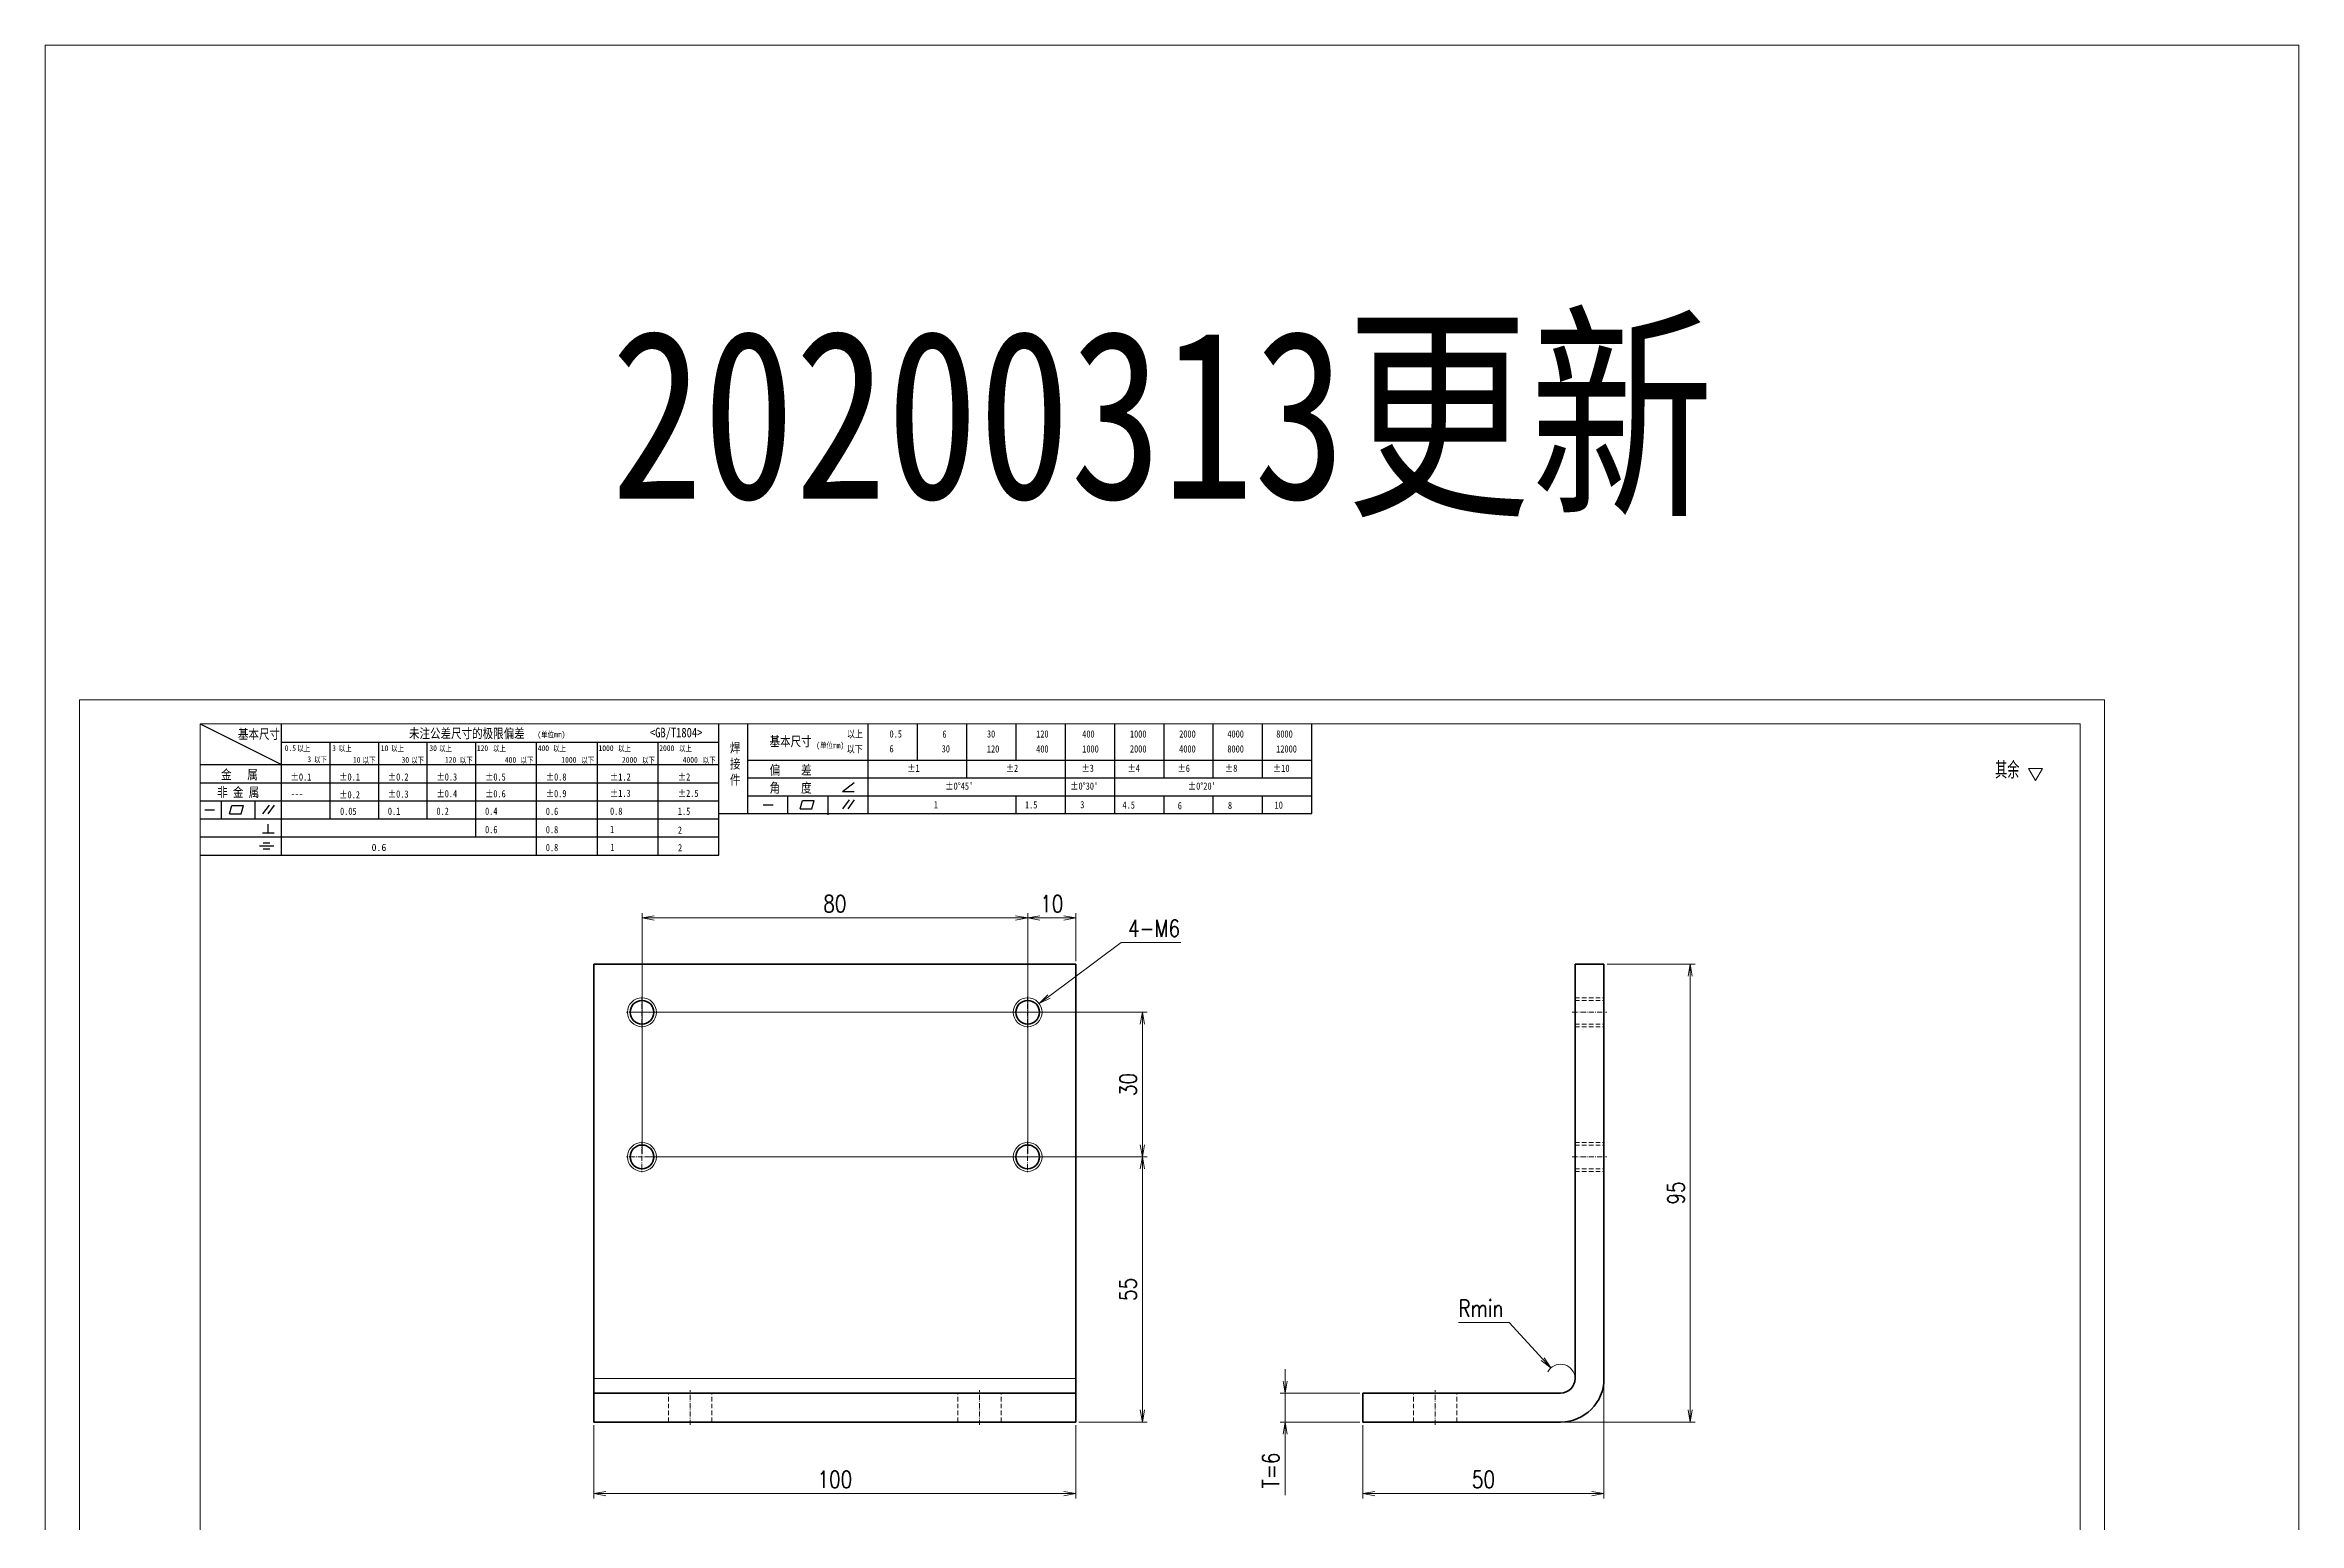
# Model space of a CAD drawing. Header units: millimetres. Extents: x 81777 to 82245, y -2338 to -1830.
# Drawn here: x 81777.4 to 82244.9, y -2136.8 to -1830.2 of the extents above; entities that cross this region are included whole.
import ezdxf
from ezdxf.enums import TextEntityAlignment as Align

# ---------------------------------------------------------------- set-up
doc = ezdxf.new("R2010")
doc.units = ezdxf.units.MM
doc.header["$LTSCALE"] = 0.5
for name, pattern in [('AM_ISO02W050x2', [3.75, 3, -0.75]), ('AM_ISO08W050x2', [9, 6, -0.75, 1.5, -0.75]), ('CENTER', [2, 1.25, -0.25, 0.25, -0.25]), ('DASHDOT', [18.5, 12, -3, 0.5, -3]), ('DASHED', [19.05, 12.7, -6.35]), ('DOT2', [0.125, 0, -0.125])]:
    doc.linetypes.add(name, pattern=pattern)
for name, color, linetype in [('1', 7, 'Continuous'), ('图框文字', 7, 'Continuous'), ('表面处理', 7, 'Continuous')]:
    doc.layers.add(name, color=color, linetype=linetype)
for name, color, linetype, lineweight in [('中心线', 2, 'AM_ISO08W050x2', 18), ('图框', 7, 'Continuous', 18), ('标注线', 3, 'Continuous', 18), ('粗实线', 7, 'Continuous', 35), ('虚线', 1, 'AM_ISO02W050x2', 18)]:
    doc.layers.add(name, color=color, linetype=linetype, lineweight=lineweight)
doc.layers.add('打印', color=7, linetype='Continuous', lineweight=15, plot=False)
doc.layers.add('打印-禁用', color=7, linetype='Continuous', lineweight=15, plot=False)
doc.styles.add('DIM', font='romans.shx', dxfattribs={"width": 0.8, "bigfont": 'bigfont.shx'})
doc.styles.add('STYLE1', font='')
doc.styles.add('国标', font='simfang.ttf', dxfattribs={"width": 0.8})
doc.styles.add('机械长仿宋', font='gbenor.shx', dxfattribs={"height": 1, "bigfont": 'gbcbig.shx'})
doc.styles.add('标题字', font='romand.shx', dxfattribs={"oblique": 10, "bigfont": 'bigfont.shx'})
doc.styles.get('STYLE1').set_extended_font_data('SimSun')
doc.dimstyles.new('XR 1-1$0', dxfattribs={"dimtxt": 3.5, "dimasz": 2.5, "dimexe": 1, "dimexo": 0.625, "dimgap": 1.2, "dimtad": 1, "dimzin": 9, "dimdsep": 46, "dimtxsty": 'DIM', "dimblk": 'OPEN', "dimcen": 0, "dimclrd": 8, "dimclre": 8, "dimclrt": 2, "dimazin": 2, "dimtfac": 0.5, "dimtmove": 0, "dimatfit": 3, "dimldrblk": 'OPEN', "dimfxl": 1, "dimtolj": 2, "dimlwd": 18, "dimlwe": 18, "dimarcsym": 0})
doc.dimstyles.new('XR 1-1$3', dxfattribs={"dimtxt": 3.5, "dimasz": 2.5, "dimexe": 1, "dimexo": 0.625, "dimgap": 1.2, "dimtad": 1, "dimtoh": 1, "dimdsep": 46, "dimtxsty": 'DIM', "dimblk": 'OPEN', "dimcen": 0, "dimclrd": 8, "dimclre": 8, "dimclrt": 2, "dimazin": 2, "dimtfac": 0.5, "dimtofl": 0, "dimtmove": 0, "dimatfit": 3, "dimldrblk": 'OPEN', "dimfxl": 1, "dimtolj": 2, "dimlwd": 18, "dimlwe": 18, "dimarcsym": 0})
doc.dimstyles.new('XR 1-1$4', dxfattribs={"dimtxt": 3.5, "dimasz": 2.5, "dimexe": 1, "dimexo": 0.625, "dimgap": 1.2, "dimtad": 1, "dimtoh": 1, "dimdsep": 46, "dimtxsty": 'DIM', "dimblk": 'OPEN', "dimcen": 0, "dimclrd": 8, "dimclre": 8, "dimclrt": 2, "dimazin": 2, "dimtfac": 0.5, "dimtofl": 0, "dimtmove": 0, "dimatfit": 3, "dimldrblk": 'OPEN', "dimfxl": 1, "dimtolj": 2, "dimlwd": 18, "dimlwe": 18, "dimarcsym": 0})

# ---------------------------------------------------------------- blocks, each defined once
blk = doc.blocks.new('GZDEH零件A3图框V01版')
at = {"layer": '1', "color": 155, "linetype": 'Continuous'}
for p, q in [((3158.97, -1837.27), (3158.34, -1837.27)), ((3158.71, -1837.1), (3158.71, -1837.1)), ((3159.53, -1837.74), (3159.93, -1836.87)), ((3159.73, -1836.58), (3159.72, -1836.5)), ((3156.75, -1839.56), (3153.45, -1838.68)), ((3154.62, -1839.72), (3158.05, -1840.64)), ((3158.42, -1841.51), (3155.24, -1840.66)), ((3155.59, -1841.51), (3158.23, -1842.21)), ((3158.24, -1839.96), (3158.08, -1839.92)), ((3158.34, -1837.97), (3159.16, -1837.97)), ((3157.48, -1842.78), (3155.77, -1842.32)), ((3155.81, -1843.07), (3157.3, -1843.46))]:
    blk.add_line(p, q, dxfattribs=at)
at = {"layer": '1', "color": 5, "linetype": 'Continuous'}
blk.add_circle((3157.3, -1839.71), 4.06, dxfattribs=at)
at = {"layer": '1', "color": 155, "linetype": 'Continuous'}
for centre, radius, start, end in [((3158.34, -1838.96), 1.69, 90, 200.7324), ((3159.08, -1837.26), 0.406, 94.4796, 156), ((3158.97, -1835.9), 1.23, 257.4778, 295.9985), ((3159.33, -1836.64), 0.406, 295.9985, 9.6742), ((3157.77, -1841.71), 1.81, 255, 75), ((3158.33, -1841.86), 0.366, 255, 75), ((3159.16, -1837.57), 0.406, 270, 335)]:
    blk.add_arc(centre, radius, start, end, dxfattribs=at)
at = {"layer": '1', "color": 155, "linetype": 'Continuous', "extrusion": (0, 0, -1)}
for centre, radius, start, end in [((-3158.97, -1835.9), 1.37, 225.3562, 270), ((-3158.97, -1835.9), 0.959, 218.6386, 265.5204), ((-3150.63, -1843.02), 5.18, 123.0215, 140.4096), ((-3150.63, -1843.02), 5.18, 152.8305, 162.9818), ((-3158.34, -1838.96), 0.989, 285, 90), ((-3157.77, -1841.71), 1.11, 105, 285), ((-3150.63, -1843.02), 5.18, 172.264, 180.4885)]:
    blk.add_arc(centre, radius, start, end, dxfattribs=at)
at = {"layer": '中心线', "color": 1, "linetype": 'CENTER', "lineweight": 5, "ltscale": 2}
for p, q in [((3175.82, -1822.66), (3175.82, -1830.26)), ((3170.49, -1826.46), (3159.89, -1826.46)), ((3179.62, -1826.46), (3172.02, -1826.46))]:
    blk.add_line(p, q, dxfattribs=at)
at = {"layer": '图框', "linetype": 'Continuous'}
for p, q in [((2882.49, -1554.46), (2882.49, -1832.96)), ((3272.49, -1554.46), (2882.49, -1554.46)), ((3272.49, -1832.96), (3272.49, -1554.46)), ((3157.49, -1749.46), (3272.49, -1749.46)), ((3157.49, -1832.96), (3157.49, -1749.46)), ((2882.49, -1832.96), (3272.49, -1832.96))]:
    blk.add_line(p, q, dxfattribs=at)
at = {"layer": '图框', "color": 9}
for p, q in [((3157.49, -1755.46), (3162.49, -1749.46)), ((3162.49, -1749.46), (3167.49, -1755.46)), ((3167.49, -1788.46), (3167.49, -1749.46)), ((3240.49, -1788.46), (3240.49, -1749.46)), ((3252.49, -1749.46), (3252.49, -1788.46)), ((3157.49, -1755.46), (3272.49, -1755.46)), ((3157.49, -1761.46), (3162.49, -1755.46)), ((3162.49, -1755.46), (3167.49, -1761.46)), ((3157.49, -1761.46), (3272.49, -1761.46)), ((3157.49, -1767.46), (3162.49, -1761.46)), ((3162.49, -1761.46), (3167.49, -1767.46)), ((3157.49, -1767.46), (3272.49, -1767.46)), ((3157.49, -1773.46), (3162.49, -1767.46)), ((3162.49, -1767.46), (3167.49, -1773.46)), ((3157.49, -1773.46), (3272.49, -1773.46)), ((3157.49, -1779.46), (3162.49, -1773.46)), ((3162.49, -1773.46), (3167.49, -1779.46)), ((3157.49, -1779.46), (3272.49, -1779.46))]:
    blk.add_line(p, q, dxfattribs=at)
at = {"layer": '图框', "color": 9, "linetype": 'Continuous'}
blk.add_line((3181.99, -1749.46), (3181.99, -1832.96), dxfattribs=at)
at = {"layer": '图框', "color": 2, "linetype": 'ByBlock', "lineweight": 35}
for p, q in [((3169.69, -1824.86), (3160.69, -1823.46)), ((3160.69, -1829.46), (3160.69, -1823.46)), ((3169.69, -1824.86), (3169.69, -1828.06)), ((3169.69, -1828.06), (3160.69, -1829.46))]:
    blk.add_line(p, q, dxfattribs=at)
for radius in [3, 1.6]:
    blk.add_circle((3175.82, -1826.46), radius, dxfattribs=at)
at = {"layer": '图框文字', "color": 9}
for p, q in [((2882.49, -1554.46), (2899.37, -1562.92)), ((2899.37, -1581.67), (2899.37, -1554.46)), ((2990.09, -1581.67), (2990.09, -1554.46)), ((2996.09, -1573.08), (2996.09, -1554.46)), ((3021.09, -1561.98), (3021.09, -1554.46)), ((3031.31, -1561.98), (3031.31, -1554.46)), ((3041.53, -1561.98), (3041.53, -1554.46)), ((3051.75, -1561.98), (3051.75, -1554.46)), ((3061.98, -1561.98), (3061.98, -1554.46)), ((3072.2, -1561.98), (3072.2, -1554.46)), ((3082.42, -1561.98), (3082.42, -1554.46)), ((3092.64, -1561.98), (3092.64, -1554.46)), ((3102.86, -1561.98), (3102.86, -1554.46)), ((3113.09, -1573.08), (3113.09, -1554.46)), ((2899.37, -1558.24), (2990.09, -1558.24)), ((2909.45, -1574.17), (2909.45, -1558.24)), ((2919.53, -1574.17), (2919.53, -1558.24)), ((2929.61, -1574.17), (2929.61, -1558.24)), ((2939.69, -1577.92), (2939.69, -1558.24)), ((2952.29, -1581.67), (2952.29, -1558.24)), ((2964.89, -1581.67), (2964.89, -1558.24)), ((2977.49, -1581.67), (2977.49, -1558.24)), ((2882.49, -1562.92), (2990.09, -1562.92)), ((2996.09, -1561.98), (3113.09, -1561.98)), ((2996.09, -1565.68), (3113.09, -1565.68)), ((3021.09, -1573.08), (3021.09, -1561.98)), ((3041.53, -1565.68), (3041.53, -1561.98)), ((3061.98, -1573.08), (3061.98, -1561.98)), ((3072.2, -1573.08), (3072.2, -1561.98)), ((3082.42, -1565.68), (3082.42, -1561.98)), ((3092.64, -1565.68), (3092.64, -1561.98)), ((3102.86, -1565.68), (3102.86, -1561.98)), ((2882.49, -1566.67), (2990.09, -1566.67)), ((2882.49, -1570.42), (2990.09, -1570.42)), ((2886.92, -1574.12), (2886.92, -1570.42)), ((2893.91, -1574.12), (2893.91, -1570.42)), ((2996.09, -1569.38), (3113.09, -1569.38)), ((3004.42, -1573.08), (3004.42, -1569.38)), ((3006.97, -1572.12), (3007.45, -1570.33)), ((3007.45, -1570.33), (3009.86, -1570.33)), ((3009.39, -1572.12), (3009.86, -1570.33)), ((3012.75, -1573.08), (3012.75, -1569.38)), ((3015.75, -1568.51), (3018.15, -1566.66)), ((3015.75, -1568.51), (3018.15, -1568.51)), ((3015.81, -1572.12), (3017.15, -1570.26)), ((3016.89, -1572.12), (3018.23, -1570.26)), ((3051.75, -1573.08), (3051.75, -1569.38)), ((3082.42, -1573.08), (3082.42, -1569.48)), ((3092.64, -1573.08), (3092.64, -1569.38)), ((3102.86, -1573.08), (3102.86, -1569.38)), ((2882.49, -1574.17), (2990.09, -1574.17)), ((2883.43, -1572.27), (2885.49, -1572.27)), ((2888.59, -1573.16), (2889.07, -1571.37)), ((2888.59, -1573.16), (2891, -1573.16)), ((2889.07, -1571.37), (2891.48, -1571.37)), ((2891, -1573.16), (2891.48, -1571.37)), ((2895.52, -1573.16), (2896.85, -1571.3)), ((2896.58, -1577.05), (2896.58, -1575.28)), ((2896.6, -1573.16), (2897.94, -1571.3)), ((2990.09, -1573.08), (3113.09, -1573.08)), ((2999.26, -1571.23), (3001.32, -1571.23)), ((3006.97, -1572.12), (3009.39, -1572.12)), ((3012.75, -1573.33), (3012.75, -1573.08)), ((2882.49, -1577.92), (2990.09, -1577.92)), ((2894.79, -1579.77), (2897.77, -1579.77)), ((2895.42, -1577.05), (2897.81, -1577.05)), ((2895.57, -1579.17), (2896.92, -1579.17)), ((2882.49, -1581.67), (2990.09, -1581.67)), ((2895.57, -1580.37), (2896.93, -1580.37)), ((3272.49, -1788.46), (3092.49, -1788.46)), ((3124.99, -1788.46), (3124.99, -1802.35)), ((3181.99, -1788.46), (3181.99, -1832.96)), ((3247.49, -1788.46), (3247.49, -1832.96)), ((3181.99, -1802.21), (3092.49, -1802.21)), ((3114.17, -1802.21), (3114.17, -1815.96)), ((3181.99, -1802.21), (3272.49, -1802.21)), ((3181.99, -1815.96), (3092.49, -1815.96)), ((3114.17, -1815.96), (3114.17, -1832.96)), ((3114.17, -1815.96), (3114.17, -1832.96)), ((3135.83, -1815.96), (3135.83, -1832.96)), ((3135.83, -1815.96), (3135.83, -1832.96)), ((3181.99, -1815.96), (3272.49, -1815.96))]:
    blk.add_line(p, q, dxfattribs=at)
at = {"layer": '图框文字', "color": 7}
blk.add_line((3272.49, -1788.46), (3092.49, -1788.46), dxfattribs=at)
at = {"layer": '图框文字', "color": 9, "linetype": 'Continuous'}
blk.add_line((3092.49, -1832.96), (3092.49, -1788.46), dxfattribs=at)
at = {"layer": '打印-禁用', "linetype": 'Continuous'}
for p, q in [((2857.49, -1549.46), (2857.49, -1846.46)), ((3277.49, -1549.46), (2857.49, -1549.46)), ((3277.49, -1846.46), (3277.49, -1549.46)), ((2857.49, -1846.46), (3277.49, -1846.46))]:
    blk.add_line(p, q, dxfattribs=at)
at = {"color": 2, "ltscale": 10, "insert": (3216.47, -1836.27), "char_height": 4.3426, "attachment_point": 2, "style": 'STYLE1'}
blk.add_mtext('{\\fTimes New Roman|b1|i1|c0|p18;\\C7;PT. Sunyuu Automatic Indonesia}', dxfattribs=at)
at = {"layer": '图框', "color": 9, "style": '国标', "width": 0.8}
for s, p in [('记 号', (3162.47, -1782.94)), ('年 月 日', (3174.9, -1782.98)), ('变  更  事  由', (3211.24, -1782.93)), ('C.L.', (3162.86, -1787.45)), ('DATE', (3174.85, -1787.42)), ('REVIEW', (3211.55, -1787.45))]:
    blk.add_text(s, height=2, dxfattribs=at).set_placement(p, align=Align.CENTER)
for s, p in [('制 图', (3246.15, -1781.95)), ('备    注', (3262.68, -1781.92)), ('DR', (3246.06, -1786.34)), ('REMARKS', (3262.57, -1786.32))]:
    blk.add_text(s, height=2, dxfattribs=at).set_placement(p, align=Align.MIDDLE)
at = {"layer": '图框文字', "color": 9, "style": '国标'}
for s, height, width, p in [('基本尺寸', 2, 0.8, (2890.33, -1557.58)), ('未注公差尺寸的极限偏差', 2, 0.8, (2925.81, -1557.44)), ('<GB/T1804>', 2, 0.8, (2975.78, -1557.27)), ('以上', 1.5, 0.8, (3016.64, -1557.33)), ('0.5', 1.5, 0.8, (3025.49, -1557.3)), ('6', 1.5, 0.8, (3036.45, -1557.34)), ('30', 1.5, 0.8, (3045.69, -1557.31)), ('120', 1.5, 0.8, (3055.91, -1557.31)), ('400', 1.5, 0.8, (3065.46, -1557.31)), ('1000', 1.5, 0.8, (3075.36, -1557.31)), ('2000', 1.5, 0.8, (3085.57, -1557.31)), ('4000', 1.5, 0.8, (3095.57, -1557.31)), ('8000', 1.5, 0.8, (3105.7, -1557.31)), ('30', 1.2, 0.8, (2930.04, -1560.11)), ('基本尺寸', 2, 0.8, (3000.6, -1559.1)), ('以下', 1.5, 0.8, (3016.58, -1560.43)), ('6', 1.5, 0.8, (3025.49, -1560.38)), ('30', 1.5, 0.8, (3036.31, -1560.39)), ('120', 1.5, 0.8, (3045.69, -1560.41)), ('400', 1.5, 0.8, (3055.91, -1560.41)), ('1000', 1.5, 0.8, (3065.46, -1560.41)), ('2000', 1.5, 0.8, (3075.36, -1560.41)), ('4000', 1.5, 0.8, (3085.57, -1560.41)), ('8000', 1.5, 0.8, (3095.57, -1560.41)), ('12000', 1.5, 0.8, (3105.7, -1560.41)), ('金   属', 2, 0.8, (2886.82, -1565.98)), ('±0.1', 1.5, 0.8, (2901.27, -1566.23)), ('±0.1', 1.5, 0.8, (2911.35, -1566.23)), ('±0.2', 1.5, 0.8, (2921.43, -1566.23)), ('±0.3', 1.5, 0.8, (2931.51, -1566.23)), ('±0.5', 1.5, 0.8, (2941.59, -1566.23)), ('±0.8', 1.5, 0.8, (2954.19, -1566.23)), ('±1.2', 1.5, 0.8, (2967.51, -1566.23)), ('±2', 1.5, 0.8, (2981.58, -1566.23)), ('偏    差', 2, 0.8, (3000.6, -1565.04)), ('±1', 1.5, 0.8, (3029.16, -1564.42)), ('±2', 1.5, 0.8, (3049.61, -1564.42)), ('±3', 1.5, 0.8, (3065.3, -1564.42)), ('±4', 1.5, 0.8, (3074.85, -1564.42)), ('±6', 1.5, 0.8, (3085.22, -1564.42)), ('±8', 1.5, 0.8, (3095.06, -1564.42)), ('±10', 1.5, 0.8, (3105.02, -1564.42)), ('非 金 属', 2, 0.8, (2886.02, -1569.65)), ('---', 1.5, 0.8, (2901.27, -1569.65)), ('±0.2', 1.5, 0.8, (2911.35, -1569.92)), ('±0.3', 1.5, 0.8, (2921.43, -1569.77)), ('±0.4', 1.5, 0.8, (2931.51, -1569.71)), ('±0.6', 1.5, 0.8, (2941.59, -1569.71)), ('±0.9', 1.5, 0.8, (2954.19, -1569.68)), ('±1.3', 1.5, 0.8, (2967.51, -1569.62)), ('±2.5', 1.5, 0.8, (2981.58, -1569.61)), ('角    度', 2, 0.8, (3000.6, -1568.74)), ('1', 1.5, 0.8, (3034.69, -1571.98)), ("±0%%D45'", 1.5, 0.8, (3037.06, -1568.12)), ('1.5', 1.5, 0.8, (3053.59, -1572.01)), ("±0%%D30'", 1.5, 0.8, (3062.98, -1568.12)), ('3', 1.5, 0.8, (3065.05, -1571.98)), ('4.5', 1.5, 0.8, (3073.82, -1572.05)), ('6', 1.5, 0.8, (3085.28, -1572.19)), ("±0%%D20'", 1.5, 0.8, (3087.38, -1568.12)), ('8', 1.5, 0.8, (3095.68, -1572.15)), ('10', 1.5, 0.8, (3105.36, -1572.06)), ('0.1', 1.5, 0.8, (2921.43, -1573.34)), ('0.2', 1.5, 0.8, (2931.51, -1573.33)), ('0.4', 1.5, 0.8, (2941.59, -1573.33)), ('0.6', 1.5, 0.8, (2954.19, -1573.35)), ('0.8', 1.5, 0.8, (2967.51, -1573.33)), ('1.5', 1.5, 0.8, (2981.58, -1573.34)), ('0.6', 1.5, 0.8, (2941.59, -1577.14)), ('0.8', 1.5, 0.8, (2954.19, -1577.17)), ('0.8', 1.5, 0.8, (2954.19, -1580.87)), ('1', 1.5, 0.8, (2967.51, -1577.12)), ('1', 1.5, 0.8, (2967.59, -1580.86)), ('2', 1.5, 0.8, (2981.58, -1577.26)), ('2', 1.5, 0.8, (2981.62, -1580.89)), ('热处理', 2.5, 0.8, (3093.35, -1792.61)), ('材  质', 2.5, 0.8, (3128.04, -1792.46)), ('项目编码 PROJECT', 2.5, 0.8, (3248.13, -1792.43)), ('表面处理', 2.5, 0.8, (3093.27, -1806.21)), ('比  例\u3000', 2.5, 0.8, (3159.1, -1806.21)), ('SCALE', 2.5, 0.8, (3171.15, -1806.21)), ('名称\u3000', 2.5, 0.8, (3182.54, -1806.21)), ('NAME', 2.5, 0.8, (3188.8, -1806.21)), ('数  量', 2.5, 0.8, (3250.61, -1806.05)), ("QT'Y ", 2.5, 0.8, (3263.86, -1806.05)), ('SURFACE TREATMENT', 2.5, 0.6, (3093.77, -1812.75)), (' DESIGN', 2.5, 0.8, (3101.47, -1819.96)), (' DRAW', 2.5, 0.8, (3124.78, -1819.96)), ("CHK'D", 2.5, 0.8, (3147.58, -1819.96)), ('METHOD', 2.5, 0.8, (3164.9, -1819.96)), ('图号', 2.5, 0.8, (3182.36, -1819.96)), ('DWG.NO.', 2.5, 0.8, (3189.16, -1819.96)), ('SHOW', 2.5, 0.8, (3249.94, -1819.93)), ('<LH/RH>', 2.5, 0.8, (3260.31, -1819.93))]:
    blk.add_text(s, height=height, dxfattribs=dict(at, width=width)).set_placement(p)
at = {"layer": '图框文字', "color": 9, "lineweight": 15, "style": '国标', "width": 0.8}
for s, p in [('(单位mm)', (2952.44, -1557.27)), ('0.5', (2900.03, -1560.11)), ('以上', (2902.64, -1560.16)), ('3', (2904.73, -1562.41)), ('以下', (2906.1, -1562.46)), ('3', (2909.88, -1560.11)), ('以上', (2911.25, -1560.16)), ('10', (2914.19, -1562.54)), ('以下', (2916.18, -1562.59)), ('10', (2919.96, -1560.11)), ('以上', (2922.09, -1560.16)), ('30', (2924.27, -1562.54)), ('以下', (2926.26, -1562.59)), ('以上', (2932.02, -1560.16)), ('120', (2933.26, -1562.54)), ('以下', (2936.34, -1562.59)), ('120', (2939.88, -1560.11)), ('以上', (2943.21, -1560.16)), ('400', (2945.7, -1562.54)), ('以下', (2948.94, -1562.59)), ('400', (2952.52, -1560.11)), ('以上', (2955.68, -1560.16)), ('1000', (2957.41, -1562.54)), ('以下', (2961.54, -1562.59)), ('1000', (2965.12, -1560.11)), ('以上', (2969.16, -1560.16)), ('2000', (2969.99, -1562.54)), ('以下', (2974.14, -1562.59)), ('2000', (2977.72, -1560.11)), ('以上', (2981.8, -1560.16)), ('4000', (2982.59, -1562.54)), ('以下', (2986.74, -1562.59)), ('(单位mm)', (3010.27, -1559.51))]:
    blk.add_text(s, height=1.2, dxfattribs=at).set_placement(p)
at = {"layer": '图框文字', "color": 9, "lineweight": 13, "style": '国标'}
blk.add_text('0.6', height=1.5, dxfattribs=at).set_placement((2918.05, -1580.85))
at = {"layer": '图框文字', "color": 9, "style": '国标', "width": 0.8}
for s, p in [('HEAT TREAT', (3112.45, -1792.46)), ('MATERIAL', (3148.14, -1792.46)), ('客户', (3185.68, -1792.46)), ('USER', (3191.46, -1792.46)), ('设  计', (3097.79, -1819.96)), ('制  图', (3119.43, -1819.96)), ('检  图', (3141.11, -1819.96)), ('日期:', (3096.09, -1832)), ('日期:', (3117.71, -1832.1)), ('日期:', (3139.62, -1832))]:
    blk.add_text(s, height=2.5, dxfattribs=at).set_placement(p, align=Align.CENTER)
for s, p in [('车 型', (3162.87, -1791.2)), ('MODEL', (3175.2, -1791.24))]:
    blk.add_text(s, height=2.5, dxfattribs=at).set_placement(p, align=Align.MIDDLE)
at = {"layer": '图框文字', "color": 7, "style": '标题字', "oblique": 10}
blk.add_text('A3', height=4, dxfattribs=at).set_placement((3269.91, -1840.2), align=Align.MIDDLE)
at = {"layer": '图框文字', "color": 9, "style": '国标'}
for s, insert, char_height, width, attachment_point in [('焊\\P接\\P件', (2992.39, -1558.41), 2, 3.1877, 1), ('0.05', (2911.51, -1573.37), 1.5, 5.1982, 7)]:
    blk.add_mtext(s, dxfattribs=dict(at, insert=insert, char_height=char_height, width=width, attachment_point=attachment_point))
blk = doc.blocks.new('DEH A3')
at = {"layer": '图框'}
blk.add_blockref('GZDEH零件A3图框V01版', (-2857.49, 1846.46), dxfattribs=at)
blk = doc.blocks.new('FINISHER_1')
at = {"layer": '标注线'}
for p, q in [((0, 0), (-1.44, 2.5)), ((-1.44, 2.5), (1.44, 2.5)), ((1.44, 2.5), (0, 0))]:
    blk.add_line(p, q, dxfattribs=at)
blk = doc.blocks.new('其余任何12.5')
at = {"layer": '标注线', "color": 2, "linetype": 'ByBlock', "lineweight": 30}
blk.add_blockref('FINISHER_1', (0, 0), dxfattribs=at)
at = {"layer": '标注线', "color": 7, "linetype": 'DOT2', "style": '机械长仿宋'}
blk.add_text('其余', height=3.5, dxfattribs=at).set_placement((-8.38, 0.4))
blk = doc.blocks.new('_Open')
at = {"color": 0, "linetype": 'ByBlock', "lineweight": -2}
for p, q in [((-1, 0.17), (0, 0)), ((-1, -0.17), (0, 0)), ((0, 0), (-1, 0))]:
    blk.add_line(p, q, dxfattribs=at)
blk = doc.blocks.new('*D58')
at = {"layer": 'Defpoints', "color": 0}
for p in [(82050.72, -2109.84), (82034.57, -2115.84), (82050.72, -2115.84)]:
    blk.add_point(p, dxfattribs=at)
at = {"layer": '标注线', "color": 8, "lineweight": 18}
for p, q in [((82034.57, -2107.34), (82034.57, -2104.84)), ((82050.1, -2109.84), (82033.57, -2109.84)), ((82034.57, -2109.84), (82034.57, -2115.84)), ((82050.1, -2115.84), (82033.57, -2115.84)), ((82034.57, -2118.34), (82034.57, -2130.98))]:
    blk.add_line(p, q, dxfattribs=at)
at = {"layer": '标注线', "color": 8, "linetype": 'ByBlock', "lineweight": 18, "xscale": 2.5, "yscale": 2.5, "zscale": 2.5}
for p, rotation in [((82034.57, -2109.84), 270), ((82034.57, -2115.84), 90)]:
    blk.add_blockref('_Open', p, dxfattribs=dict(at, rotation=rotation))
at = {"layer": '标注线', "color": 2, "insert": (82031.62, -2125.91), "char_height": 3.5, "attachment_point": 5, "rotation": 90, "style": 'DIM'}
blk.add_mtext('\\A2;T=6', dxfattribs=at)
blk = doc.blocks.new('*D59')
at = {"layer": 'Defpoints', "color": 0}
for p in [(82100.72, -2106.84), (82050.72, -2115.84), (82100.72, -2130.69)]:
    blk.add_point(p, dxfattribs=at)
at = {"layer": '标注线', "color": 8, "lineweight": 18}
for p, q in [((82100.72, -2107.47), (82100.72, -2131.69)), ((82050.72, -2116.47), (82050.72, -2131.69)), ((82053.22, -2130.69), (82098.22, -2130.69))]:
    blk.add_line(p, q, dxfattribs=at)
at = {"layer": '标注线', "color": 8, "linetype": 'ByBlock', "lineweight": 18, "xscale": 2.5, "yscale": 2.5, "zscale": 2.5, "rotation": 180}
blk.add_blockref('_Open', (82050.72, -2130.69), dxfattribs=at)
at = {"layer": '标注线', "color": 8, "linetype": 'ByBlock', "lineweight": 18, "xscale": 2.5, "yscale": 2.5, "zscale": 2.5}
blk.add_blockref('_Open', (82100.72, -2130.69), dxfattribs=at)
at = {"layer": '标注线', "color": 2, "insert": (82075.72, -2127.74), "char_height": 3.5, "attachment_point": 5, "style": 'DIM'}
blk.add_mtext('\\A2;50', dxfattribs=at)
blk = doc.blocks.new('*D60')
at = {"layer": 'Defpoints', "color": 0}
for p in [(82100.72, -2020.84), (82118.61, -2020.84), (82091.72, -2115.84)]:
    blk.add_point(p, dxfattribs=at)
at = {"layer": '标注线', "color": 8, "lineweight": 18}
for p, q in [((82101.35, -2020.84), (82119.61, -2020.84)), ((82118.61, -2113.34), (82118.61, -2023.34)), ((82092.35, -2115.84), (82119.61, -2115.84))]:
    blk.add_line(p, q, dxfattribs=at)
at = {"layer": '标注线', "color": 8, "linetype": 'ByBlock', "lineweight": 18, "xscale": 2.5, "yscale": 2.5, "zscale": 2.5}
for p, rotation in [((82118.61, -2020.84), 90), ((82118.61, -2115.84), 270)]:
    blk.add_blockref('_Open', p, dxfattribs=dict(at, rotation=rotation))
at = {"layer": '标注线', "color": 2, "insert": (82115.66, -2068.34), "char_height": 3.5, "attachment_point": 5, "rotation": 90, "style": 'DIM'}
blk.add_mtext('\\A2;95', dxfattribs=at)
blk = doc.blocks.new('*D61')
at = {"layer": 'Defpoints', "color": 0}
for p in [(82089.7, -2104.63), (82091.72, -2106.84)]:
    blk.add_point(p, dxfattribs=at)
at = {"layer": '标注线', "color": 8, "lineweight": 18}
for p in [(82070.54, -2095.21), (82088.01, -2102.78)]:
    blk.add_line(p, (82081.08, -2095.21), dxfattribs=at)
blk.add_arc((82091.72, -2106.84), 3, 11.9583, 151.6589, dxfattribs=at)
at = {"layer": '标注线', "color": 8, "linetype": 'ByBlock', "lineweight": 18, "xscale": 2.5, "yscale": 2.5, "zscale": 2.5, "rotation": 312.4707324334859}
blk.add_blockref('_Open', (82089.7, -2104.63), dxfattribs=at)
at = {"layer": '标注线', "color": 2, "insert": (82075.21, -2092.26), "char_height": 3.5, "attachment_point": 5, "style": 'DIM'}
blk.add_mtext('\\A2;Rmin', dxfattribs=at)
blk = doc.blocks.new('*D66')
at = {"layer": 'Defpoints', "color": 0}
for p in [(81901.18, -2060.84), (81991.18, -2115.84), (82004.97, -2115.84)]:
    blk.add_point(p, dxfattribs=at)
at = {"layer": '标注线', "color": 8, "lineweight": 18}
for p, q in [((81901.8, -2060.84), (82005.97, -2060.84)), ((82004.97, -2063.34), (82004.97, -2113.34)), ((81991.8, -2115.84), (82005.97, -2115.84))]:
    blk.add_line(p, q, dxfattribs=at)
at = {"layer": '标注线', "color": 8, "linetype": 'ByBlock', "lineweight": 18, "xscale": 2.5, "yscale": 2.5, "zscale": 2.5}
for p, rotation in [((82004.97, -2060.84), 90), ((82004.97, -2115.84), 270)]:
    blk.add_blockref('_Open', p, dxfattribs=dict(at, rotation=rotation))
at = {"layer": '标注线', "color": 2, "insert": (82002.02, -2088.34), "char_height": 3.5, "attachment_point": 5, "rotation": 90, "style": 'DIM'}
blk.add_mtext('\\A2;55', dxfattribs=at)
blk = doc.blocks.new('*D67')
at = {"layer": 'Defpoints', "color": 0}
for p in [(81899.18, -2030.84), (82004.97, -2030.84), (81901.8, -2060.84)]:
    blk.add_point(p, dxfattribs=at)
at = {"layer": '标注线', "color": 8, "lineweight": 18}
for p, q in [((81899.8, -2030.84), (82005.97, -2030.84)), ((82004.97, -2058.34), (82004.97, -2033.34)), ((81902.43, -2060.84), (82005.97, -2060.84))]:
    blk.add_line(p, q, dxfattribs=at)
at = {"layer": '标注线', "color": 8, "linetype": 'ByBlock', "lineweight": 18, "xscale": 2.5, "yscale": 2.5, "zscale": 2.5}
for p, rotation in [((82004.97, -2030.84), 90), ((82004.97, -2060.84), 270)]:
    blk.add_blockref('_Open', p, dxfattribs=dict(at, rotation=rotation))
at = {"layer": '标注线', "color": 2, "insert": (82002.02, -2045.84), "char_height": 3.5, "attachment_point": 5, "rotation": 90, "style": 'DIM'}
blk.add_mtext('\\A2;30', dxfattribs=at)
blk = doc.blocks.new('*D68')
at = {"layer": 'Defpoints', "color": 0}
for p in [(81991.18, -2011.28), (81991.18, -2020.84), (81981.18, -2060.84)]:
    blk.add_point(p, dxfattribs=at)
at = {"layer": '标注线', "color": 8, "lineweight": 18}
for p, q in [((81981.18, -2060.22), (81981.18, -2010.28)), ((81991.18, -2020.22), (81991.18, -2010.28)), ((81983.68, -2011.28), (81988.68, -2011.28))]:
    blk.add_line(p, q, dxfattribs=at)
at = {"layer": '标注线', "color": 8, "linetype": 'ByBlock', "lineweight": 18, "xscale": 2.5, "yscale": 2.5, "zscale": 2.5, "rotation": 180}
blk.add_blockref('_Open', (81981.18, -2011.28), dxfattribs=at)
at = {"layer": '标注线', "color": 8, "linetype": 'ByBlock', "lineweight": 18, "xscale": 2.5, "yscale": 2.5, "zscale": 2.5}
blk.add_blockref('_Open', (81991.18, -2011.28), dxfattribs=at)
at = {"layer": '标注线', "color": 2, "insert": (81986.18, -2008.33), "char_height": 3.5, "attachment_point": 5, "style": 'DIM'}
blk.add_mtext('\\A2;10', dxfattribs=at)
blk = doc.blocks.new('*D69')
at = {"layer": 'Defpoints', "color": 0}
for p in [(81901.18, -2011.28), (81901.18, -2060.84), (81981.18, -2060.84)]:
    blk.add_point(p, dxfattribs=at)
at = {"layer": '标注线', "color": 8, "lineweight": 18}
for p, q in [((81901.18, -2060.22), (81901.18, -2010.28)), ((81981.18, -2060.22), (81981.18, -2010.28)), ((81978.68, -2011.28), (81903.68, -2011.28))]:
    blk.add_line(p, q, dxfattribs=at)
at = {"layer": '标注线', "color": 8, "linetype": 'ByBlock', "lineweight": 18, "xscale": 2.5, "yscale": 2.5, "zscale": 2.5, "rotation": 180}
blk.add_blockref('_Open', (81901.18, -2011.28), dxfattribs=at)
at = {"layer": '标注线', "color": 8, "linetype": 'ByBlock', "lineweight": 18, "xscale": 2.5, "yscale": 2.5, "zscale": 2.5}
blk.add_blockref('_Open', (81981.18, -2011.28), dxfattribs=at)
at = {"layer": '标注线', "color": 2, "insert": (81941.18, -2008.33), "char_height": 3.5, "attachment_point": 5, "style": 'DIM'}
blk.add_mtext('\\A2;80', dxfattribs=at)
blk = doc.blocks.new('*D70')
at = {"layer": 'Defpoints', "color": 0}
for p in [(81891.18, -2115.84), (81991.18, -2115.84), (81991.18, -2130.69)]:
    blk.add_point(p, dxfattribs=at)
at = {"layer": '标注线', "color": 8, "lineweight": 18}
for p, q in [((81891.18, -2116.47), (81891.18, -2131.69)), ((81991.18, -2116.47), (81991.18, -2131.69)), ((81893.68, -2130.69), (81988.68, -2130.69))]:
    blk.add_line(p, q, dxfattribs=at)
at = {"layer": '标注线', "color": 8, "linetype": 'ByBlock', "lineweight": 18, "xscale": 2.5, "yscale": 2.5, "zscale": 2.5, "rotation": 180}
blk.add_blockref('_Open', (81891.18, -2130.69), dxfattribs=at)
at = {"layer": '标注线', "color": 8, "linetype": 'ByBlock', "lineweight": 18, "xscale": 2.5, "yscale": 2.5, "zscale": 2.5}
blk.add_blockref('_Open', (81991.18, -2130.69), dxfattribs=at)
at = {"layer": '标注线', "color": 2, "insert": (81941.18, -2127.74), "char_height": 3.5, "attachment_point": 5, "style": 'DIM'}
blk.add_mtext('\\A2;100', dxfattribs=at)
blk = doc.blocks.new('*D71')
at = {"layer": 'Defpoints', "color": 0}
for p in [(81978.77, -2032.63), (81983.58, -2029.05)]:
    blk.add_point(p, dxfattribs=at)
at = {"layer": '标注线', "color": 8, "lineweight": 18}
for p in [(81985.59, -2027.56), (82012.98, -2016.38)]:
    blk.add_line(p, (82000.58, -2016.38), dxfattribs=at)
at = {"layer": '标注线', "color": 8, "linetype": 'ByBlock', "lineweight": 18, "xscale": 2.5, "yscale": 2.5, "zscale": 2.5, "rotation": 216.6902795584206}
blk.add_blockref('_Open', (81983.58, -2029.05), dxfattribs=at)
at = {"layer": '标注线', "color": 2, "insert": (82007.38, -2013.43), "char_height": 3.5, "attachment_point": 5, "style": 'DIM'}
blk.add_mtext('\\A2;4-M6', dxfattribs=at)

msp = doc.modelspace()

# ---------------------------------------------------------------- linework, layer by layer
at = {"layer": '中心线', "color": 2, "linetype": 'DASHDOT', "lineweight": 13, "ltscale": 0.159802}
for p, q in [((81901.176, -2027.646), (81901.176, -2034.038)), ((81981.176, -2027.646), (81981.176, -2034.038)), ((81901.176, -2057.646), (81901.176, -2064.038)), ((81981.176, -2057.646), (81981.176, -2064.038))]:
    msp.add_line(p, q, dxfattribs=at)
at = {"layer": '中心线', "color": 2, "linetype": 'DASHDOT', "lineweight": 13, "ltscale": 0.15979}
for p, q in [((81904.372, -2030.842), (81897.98, -2030.842)), ((81984.372, -2030.842), (81977.98, -2030.842)), ((81904.372, -2060.842), (81897.98, -2060.842)), ((81984.372, -2060.842), (81977.98, -2060.842))]:
    msp.add_line(p, q, dxfattribs=at)
at = {"layer": '中心线', "color": 2, "linetype": 'DASHDOT', "lineweight": 13, "ltscale": 0.180005}
for p, q in [((82094.124, -2030.842), (82101.324, -2030.842)), ((82094.124, -2060.842), (82101.324, -2060.842))]:
    msp.add_line(p, q, dxfattribs=at)
at = {"layer": '中心线', "color": 2, "linetype": 'DASHDOT', "lineweight": 13, "ltscale": 0.179999}
for p, q in [((81911.176, -2116.442), (81911.176, -2109.242)), ((81971.176, -2116.442), (81971.176, -2109.242)), ((82065.724, -2116.442), (82065.724, -2109.242))]:
    msp.add_line(p, q, dxfattribs=at)
at = {"layer": '打印'}
msp.add_lwpolyline([(81784.527, -1966.005), (82204.527, -1966.005), (82204.527, -2263.005), (81784.527, -2263.005)], close=True, dxfattribs=at)
at = {"layer": '标注线', "color": 6}
msp.add_lwpolyline([(81777.362, -1830.206), (82244.87, -1830.206), (82244.87, -2337.503), (81777.362, -2337.503)], close=True, dxfattribs=at)
at = {"layer": '粗实线', "color": 7, "lineweight": 35}
for p, q in [((81891.176, -2106.842), (81891.176, -2020.842)), ((81991.176, -2020.842), (81891.176, -2020.842)), ((81991.176, -2106.842), (81991.176, -2020.842)), ((82094.724, -2106.842), (82094.724, -2020.842)), ((82100.724, -2106.842), (82100.724, -2020.842)), ((81891.176, -2109.842), (81991.176, -2109.842)), ((82050.724, -2109.842), (82091.724, -2109.842)), ((81991.176, -2115.842), (81891.176, -2115.842)), ((82050.724, -2115.842), (82091.724, -2115.842))]:
    msp.add_line(p, q, dxfattribs=at)
at = {"layer": '粗实线', "color": 7, "lineweight": 35, "ltscale": 0.15}
for p, q in [((82094.724, -2020.842), (82100.724, -2020.842)), ((81891.176, -2115.842), (81891.176, -2109.842)), ((81991.176, -2109.842), (81991.176, -2115.842)), ((82050.724, -2109.842), (82050.724, -2115.842))]:
    msp.add_line(p, q, dxfattribs=at)
at = {"layer": '粗实线', "color": 7, "lineweight": 35, "ltscale": 0.075}
for p, q in [((81891.176, -2109.842), (81891.176, -2106.842)), ((81991.176, -2106.842), (81991.176, -2109.842))]:
    msp.add_line(p, q, dxfattribs=at)
at = {"layer": '粗实线', "color": 7, "lineweight": 13}
msp.add_line((81891.176, -2106.842), (81991.176, -2106.842), dxfattribs=at)
for centre in [(81901.176, -2030.842), (81981.176, -2030.842), (81901.176, -2060.842), (81981.176, -2060.842)]:
    msp.add_circle(centre, 3, dxfattribs=at)
at = {"layer": '粗实线', "color": 7, "lineweight": 35}
for centre in [(81901.176, -2030.842), (81981.176, -2030.842), (81901.176, -2060.842), (81981.176, -2060.842)]:
    msp.add_circle(centre, 2.458, dxfattribs=at)
for radius, end in [(9, 0), (3, 359.99997)]:
    msp.add_arc((82091.724, -2106.842), radius, 270, end, dxfattribs=at)
at = {"layer": '虚线', "color": 1, "linetype": 'DASHED', "lineweight": 13, "ltscale": 0.15}
for p, q in [((82094.724, -2027.842), (82100.724, -2027.842)), ((82094.724, -2027.842), (82100.724, -2027.842)), ((82094.724, -2028.383), (82100.724, -2028.383)), ((82094.724, -2028.383), (82100.724, -2028.383)), ((82094.724, -2033.3), (82100.724, -2033.3)), ((82094.724, -2033.3), (82100.724, -2033.3)), ((82094.724, -2033.842), (82100.724, -2033.842)), ((82094.724, -2033.842), (82100.724, -2033.842)), ((82094.724, -2057.842), (82100.724, -2057.842)), ((82094.724, -2057.842), (82100.724, -2057.842)), ((82094.724, -2058.383), (82100.724, -2058.383)), ((82094.724, -2058.383), (82100.724, -2058.383)), ((82094.724, -2063.3), (82100.724, -2063.3)), ((82094.724, -2063.3), (82100.724, -2063.3)), ((82094.724, -2063.842), (82100.724, -2063.842)), ((82094.724, -2063.842), (82100.724, -2063.842)), ((81906.676, -2115.842), (81906.676, -2109.842)), ((81915.676, -2115.842), (81915.676, -2109.842)), ((81966.676, -2115.842), (81966.676, -2109.842)), ((81975.676, -2115.842), (81975.676, -2109.842)), ((82061.224, -2115.842), (82061.224, -2109.842)), ((82061.224, -2115.842), (82061.224, -2109.842)), ((82070.224, -2115.842), (82070.224, -2109.842)), ((82070.224, -2115.842), (82070.224, -2109.842))]:
    msp.add_line(p, q, dxfattribs=at)
at = {"layer": '虚线', "color": 1, "linetype": 'DASHED', "lineweight": 13}
msp.add_line((81991.176, -2106.842), (81891.176, -2106.842), dxfattribs=at)

# ---------------------------------------------------------------- block references
at = {"layer": '图框'}
msp.add_blockref('DEH A3', (81784.527, -2263.005), dxfattribs=at)
at = {"layer": '标注线'}
msp.add_blockref('其余任何12.5', (82190.231, -1982.77), dxfattribs=at)

# ---------------------------------------------------------------- texts
at = {"layer": '表面处理', "color": 3, "style": '国标', "width": 0.8}
msp.add_text('20200313更新', height=35, dxfattribs=at).set_placement((82009.141, -1924.298), align=Align.CENTER)

# ---------------------------------------------------------------- dimensions: what is measured, and where the dimension line sits
at = {"layer": '标注线', "color": 6}
for base, p1, p2, picture, middle in [((81901.176, -2011.278), (81981.176, -2060.842), (81901.176, -2060.842), '*D69', (81941.176, -2008.328)), ((81991.176, -2011.278), (81981.176, -2060.842), (81991.176, -2020.842), '*D68', (81986.176, -2008.328)), ((82100.724, -2130.694), (82050.724, -2115.842), (82100.724, -2106.842), '*D59', (82075.724, -2127.744)), ((81991.176, -2130.694), (81891.176, -2115.842), (81991.176, -2115.842), '*D70', (81941.176, -2127.744))]:
    dim = msp.add_linear_dim(base=base, p1=p1, p2=p2, dimstyle='XR 1-1$0', override={"dimarcsym": 1}, dxfattribs=at)
    dim.commit()
    dim.dimension.update_dxf_attribs({"geometry": picture, "text_midpoint": middle})
dim = msp.add_diameter_dim_2p(p1=(81978.77, -2032.634), p2=(81983.581, -2029.049), dimstyle='XR 1-1$3', override={"dimpost": '4-M<>', "dimarcsym": 1}, dxfattribs=at)
dim.commit()
dim.dimension.update_dxf_attribs({"geometry": '*D71', "text_midpoint": (82007.379, -2016.384), "dimtype": 163})
for base, p1, p2, override, picture, middle in [((82118.609, -2020.842), (82091.724, -2115.842), (82100.724, -2020.842), {"dimarcsym": 1}, '*D60', (82115.659, -2068.342)), ((82004.972, -2030.843), (81901.801, -2060.842), (81899.175, -2030.843), {"dimarcsym": 1}, '*D67', (82002.022, -2045.842)), ((82004.972, -2115.842), (81901.176, -2060.842), (81991.176, -2115.842), {"dimarcsym": 1}, '*D66', (82002.022, -2088.342)), ((82034.572, -2115.842), (82050.724, -2109.842), (82050.724, -2115.842), {"dimpost": 'T=<>', "dimarcsym": 1}, '*D58', (82031.622, -2125.908))]:
    dim = msp.add_linear_dim(base=base, p1=p1, p2=p2, angle=90, dimstyle='XR 1-1$0', override=override, dxfattribs=at)
    dim.commit()
    dim.dimension.update_dxf_attribs({"geometry": picture, "text_midpoint": middle})
dim = msp.add_radius_dim(center=(82091.724, -2106.842), mpoint=(82089.698, -2104.629), text='Rmin', dimstyle='XR 1-1$4', override={"dimarcsym": 1}, dxfattribs=at)
dim.commit()
dim.dimension.update_dxf_attribs({"geometry": '*D61', "text_midpoint": (82075.21, -2095.21), "dimtype": 164})

doc.saveas('drawing.dxf')
